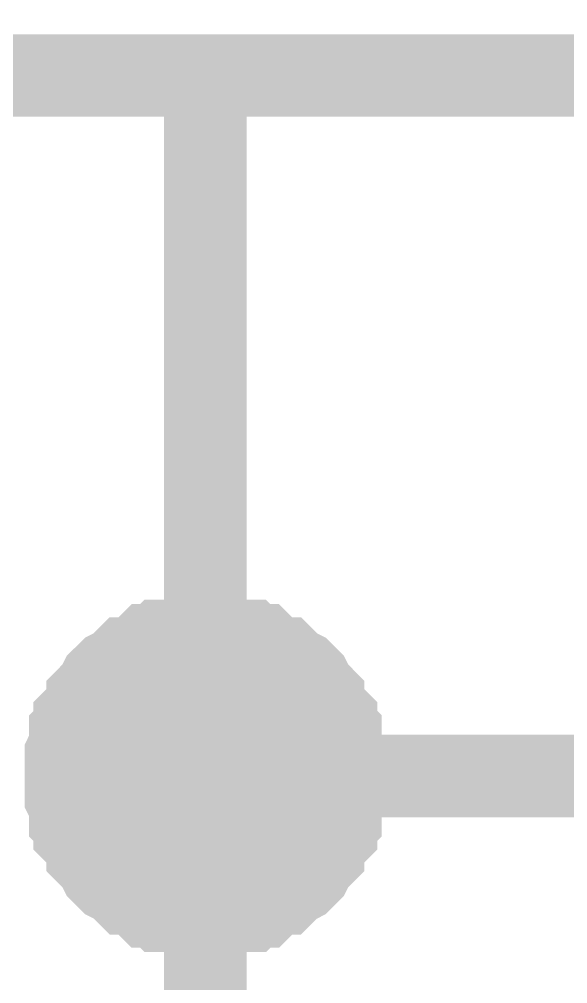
# Model space of a CAD drawing. Header units: millimetres. Extents: x 0 to 15.5, y 0 to 11.1.
# Drawn here: x 4.1736 to 4.2519, y 2.1709 to 2.3087 of the extents above; entities that cross this region are included whole.
import ezdxf

# ---------------------------------------------------------------- set-up
doc = ezdxf.new("R2010")
doc.units = ezdxf.units.MM
doc.header["$MEASUREMENT"] = 0
doc.layers.add('Sheet', color=255, linetype='Continuous')

msp = doc.modelspace()

# ---------------------------------------------------------------- linework, layer by layer
at = {"layer": 'Sheet', "const_width": 0.0118}
msp.add_lwpolyline([(4.10009, 2.80049), (4.50052, 2.80049), (4.50052, 2.30069), (4.10009, 2.30069), (4.10009, 2.80049)], close=True, dxfattribs=at)
for points in [[(4.2002, 2.30069), (4.2002, 2.2006)], [(4.1803, 2.2006), (4.1803, 2.20185), (4.1803, 2.20247), (4.1803, 2.20371), (4.18092, 2.20496), (4.18092, 2.20558), (4.18092, 2.20682), (4.18154, 2.20744), (4.18154, 2.20869), (4.18216, 2.20931), (4.18279, 2.20993), (4.18341, 2.21117), (4.18341, 2.21179), (4.18403, 2.21242), (4.18465, 2.21304), (4.18527, 2.21428), (4.1859, 2.2149), (4.18652, 2.21552), (4.18776, 2.21615), (4.18838, 2.21677), (4.189, 2.21739), (4.18963, 2.21739), (4.19087, 2.21801), (4.19149, 2.21863), (4.19211, 2.21925), (4.19336, 2.21925), (4.19398, 2.21988), (4.19522, 2.21988), (4.19584, 2.21988), (4.19709, 2.2205), (4.19833, 2.2205), (4.19895, 2.2205), (4.2002, 2.2205)], [(4.1803, 2.2006), (4.1803, 2.20185), (4.1803, 2.20247), (4.1803, 2.20371), (4.18092, 2.20496), (4.18092, 2.20558), (4.18092, 2.20682), (4.18154, 2.20744), (4.18154, 2.20869), (4.18216, 2.20931), (4.18279, 2.20993), (4.18341, 2.21117), (4.18341, 2.21179), (4.18403, 2.21242), (4.18465, 2.21304), (4.18527, 2.21428), (4.1859, 2.2149), (4.18652, 2.21552), (4.18776, 2.21615), (4.18838, 2.21677), (4.189, 2.21739), (4.18963, 2.21739), (4.19087, 2.21801), (4.19149, 2.21863), (4.19211, 2.21925), (4.19336, 2.21925), (4.19398, 2.21988), (4.19522, 2.21988), (4.19584, 2.21988), (4.19709, 2.2205), (4.19833, 2.2205), (4.19895, 2.2205), (4.2002, 2.2205)], [(4.1803, 2.2006), (4.1803, 2.20185), (4.1803, 2.20247), (4.1803, 2.20371), (4.18092, 2.20496), (4.18092, 2.20558), (4.18092, 2.20682), (4.18154, 2.20744), (4.18154, 2.20869), (4.18216, 2.20931), (4.18279, 2.20993), (4.18341, 2.21117), (4.18341, 2.21179), (4.18403, 2.21242), (4.18465, 2.21304), (4.18527, 2.21428), (4.1859, 2.2149), (4.18652, 2.21552), (4.18776, 2.21615), (4.18838, 2.21677), (4.189, 2.21739), (4.18963, 2.21739), (4.19087, 2.21801), (4.19149, 2.21863), (4.19211, 2.21925), (4.19336, 2.21925), (4.19398, 2.21988), (4.19522, 2.21988), (4.19584, 2.21988), (4.19709, 2.2205), (4.19833, 2.2205), (4.19895, 2.2205), (4.2002, 2.2205)], [(4.1803, 2.2006), (4.1803, 2.20185), (4.1803, 2.20247), (4.1803, 2.20371), (4.18092, 2.20496), (4.18092, 2.20558), (4.18092, 2.20682), (4.18154, 2.20744), (4.18154, 2.20869), (4.18216, 2.20931), (4.18279, 2.20993), (4.18341, 2.21117), (4.18341, 2.21179), (4.18403, 2.21242), (4.18465, 2.21304), (4.18527, 2.21428), (4.1859, 2.2149), (4.18652, 2.21552), (4.18776, 2.21615), (4.18838, 2.21677), (4.189, 2.21739), (4.18963, 2.21739), (4.19087, 2.21801), (4.19149, 2.21863), (4.19211, 2.21925), (4.19336, 2.21925), (4.19398, 2.21988), (4.19522, 2.21988), (4.19584, 2.21988), (4.19709, 2.2205), (4.19833, 2.2205), (4.19895, 2.2205), (4.2002, 2.2205)], [(4.1803, 2.2006), (4.1803, 2.20185), (4.1803, 2.20247), (4.1803, 2.20371), (4.18092, 2.20496), (4.18092, 2.20558), (4.18092, 2.20682), (4.18154, 2.20744), (4.18154, 2.20869), (4.18216, 2.20931), (4.18279, 2.20993), (4.18341, 2.21117), (4.18341, 2.21179), (4.18403, 2.21242), (4.18465, 2.21304), (4.18527, 2.21428), (4.1859, 2.2149), (4.18652, 2.21552), (4.18776, 2.21615), (4.18838, 2.21677), (4.189, 2.21739), (4.18963, 2.21739), (4.19087, 2.21801), (4.19149, 2.21863), (4.19211, 2.21925), (4.19336, 2.21925), (4.19398, 2.21988), (4.19522, 2.21988), (4.19584, 2.21988), (4.19709, 2.2205), (4.19833, 2.2205), (4.19895, 2.2205), (4.2002, 2.2205)], [(4.1803, 2.2006), (4.1803, 2.20185), (4.1803, 2.20247), (4.1803, 2.20371), (4.18092, 2.20496), (4.18092, 2.20558), (4.18092, 2.20682), (4.18154, 2.20744), (4.18154, 2.20869), (4.18216, 2.20931), (4.18279, 2.20993), (4.18341, 2.21117), (4.18341, 2.21179), (4.18403, 2.21242), (4.18465, 2.21304), (4.18527, 2.21428), (4.1859, 2.2149), (4.18652, 2.21552), (4.18776, 2.21615), (4.18838, 2.21677), (4.189, 2.21739), (4.18963, 2.21739), (4.19087, 2.21801), (4.19149, 2.21863), (4.19211, 2.21925), (4.19336, 2.21925), (4.19398, 2.21988), (4.19522, 2.21988), (4.19584, 2.21988), (4.19709, 2.2205), (4.19833, 2.2205), (4.19895, 2.2205), (4.2002, 2.2205)], [(4.1803, 2.2006), (4.1803, 2.20185), (4.1803, 2.20247), (4.1803, 2.20371), (4.18092, 2.20496), (4.18092, 2.20558), (4.18092, 2.20682), (4.18154, 2.20744), (4.18154, 2.20869), (4.18216, 2.20931), (4.18279, 2.20993), (4.18341, 2.21117), (4.18341, 2.21179), (4.18403, 2.21242), (4.18465, 2.21304), (4.18527, 2.21428), (4.1859, 2.2149), (4.18652, 2.21552), (4.18776, 2.21615), (4.18838, 2.21677), (4.189, 2.21739), (4.18963, 2.21739), (4.19087, 2.21801), (4.19149, 2.21863), (4.19211, 2.21925), (4.19336, 2.21925), (4.19398, 2.21988), (4.19522, 2.21988), (4.19584, 2.21988), (4.19709, 2.2205), (4.19833, 2.2205), (4.19895, 2.2205), (4.2002, 2.2205)], [(4.1803, 2.2006), (4.1803, 2.20185), (4.1803, 2.20247), (4.1803, 2.20371), (4.18092, 2.20496), (4.18092, 2.20558), (4.18092, 2.20682), (4.18154, 2.20744), (4.18154, 2.20869), (4.18216, 2.20931), (4.18279, 2.20993), (4.18341, 2.21117), (4.18341, 2.21179), (4.18403, 2.21242), (4.18465, 2.21304), (4.18527, 2.21428), (4.1859, 2.2149), (4.18652, 2.21552), (4.18776, 2.21615), (4.18838, 2.21677), (4.189, 2.21739), (4.18963, 2.21739), (4.19087, 2.21801), (4.19149, 2.21863), (4.19211, 2.21925), (4.19336, 2.21925), (4.19398, 2.21988), (4.19522, 2.21988), (4.19584, 2.21988), (4.19709, 2.2205), (4.19833, 2.2205), (4.19895, 2.2205), (4.2002, 2.2205)], [(4.1803, 2.2006), (4.1803, 2.20185), (4.1803, 2.20247), (4.1803, 2.20371), (4.18092, 2.20496), (4.18092, 2.20558), (4.18092, 2.20682), (4.18154, 2.20744), (4.18154, 2.20869), (4.18216, 2.20931), (4.18279, 2.20993), (4.18341, 2.21117), (4.18341, 2.21179), (4.18403, 2.21242), (4.18465, 2.21304), (4.18527, 2.21428), (4.1859, 2.2149), (4.18652, 2.21552), (4.18776, 2.21615), (4.18838, 2.21677), (4.189, 2.21739), (4.18963, 2.21739), (4.19087, 2.21801), (4.19149, 2.21863), (4.19211, 2.21925), (4.19336, 2.21925), (4.19398, 2.21988), (4.19522, 2.21988), (4.19584, 2.21988), (4.19709, 2.2205), (4.19833, 2.2205), (4.19895, 2.2205), (4.2002, 2.2205)], [(4.1803, 2.2006), (4.1803, 2.20185), (4.1803, 2.20247), (4.1803, 2.20371), (4.18092, 2.20496), (4.18092, 2.20558), (4.18092, 2.20682), (4.18154, 2.20744), (4.18154, 2.20869), (4.18216, 2.20931), (4.18279, 2.20993), (4.18341, 2.21117), (4.18341, 2.21179), (4.18403, 2.21242), (4.18465, 2.21304), (4.18527, 2.21428), (4.1859, 2.2149), (4.18652, 2.21552), (4.18776, 2.21615), (4.18838, 2.21677), (4.189, 2.21739), (4.18963, 2.21739), (4.19087, 2.21801), (4.19149, 2.21863), (4.19211, 2.21925), (4.19336, 2.21925), (4.19398, 2.21988), (4.19522, 2.21988), (4.19584, 2.21988), (4.19709, 2.2205), (4.19833, 2.2205), (4.19895, 2.2205), (4.2002, 2.2205)], [(4.2002, 2.2205), (4.2002, 2.2205)], [(4.2002, 2.2205), (4.20144, 2.2205), (4.20206, 2.2205), (4.20331, 2.2205), (4.20455, 2.21988), (4.20517, 2.21988), (4.20641, 2.21988), (4.20704, 2.21925), (4.20828, 2.21925), (4.2089, 2.21863), (4.20952, 2.21801), (4.21077, 2.21739), (4.21139, 2.21739), (4.21201, 2.21677), (4.21263, 2.21615), (4.21388, 2.21552), (4.2145, 2.2149), (4.21512, 2.21428), (4.21574, 2.21304), (4.21636, 2.21242), (4.21698, 2.21179), (4.21698, 2.21117), (4.21761, 2.20993), (4.21823, 2.20931), (4.21885, 2.20869), (4.21885, 2.20744), (4.21947, 2.20682), (4.21947, 2.20558), (4.21947, 2.20496), (4.22009, 2.20371), (4.22009, 2.20247), (4.22009, 2.20185), (4.22009, 2.2006)], [(4.2002, 2.2205), (4.2002, 2.2205)], [(4.2002, 2.2205), (4.20144, 2.2205), (4.20206, 2.2205), (4.20331, 2.2205), (4.20455, 2.21988), (4.20517, 2.21988), (4.20641, 2.21988), (4.20704, 2.21925), (4.20828, 2.21925), (4.2089, 2.21863), (4.20952, 2.21801), (4.21077, 2.21739), (4.21139, 2.21739), (4.21201, 2.21677), (4.21263, 2.21615), (4.21388, 2.21552), (4.2145, 2.2149), (4.21512, 2.21428), (4.21574, 2.21304), (4.21636, 2.21242), (4.21698, 2.21179), (4.21698, 2.21117), (4.21761, 2.20993), (4.21823, 2.20931), (4.21885, 2.20869), (4.21885, 2.20744), (4.21947, 2.20682), (4.21947, 2.20558), (4.21947, 2.20496), (4.22009, 2.20371), (4.22009, 2.20247), (4.22009, 2.20185), (4.22009, 2.2006)], [(4.2002, 2.2205), (4.2002, 2.2205)], [(4.2002, 2.2205), (4.20144, 2.2205), (4.20206, 2.2205), (4.20331, 2.2205), (4.20455, 2.21988), (4.20517, 2.21988), (4.20641, 2.21988), (4.20704, 2.21925), (4.20828, 2.21925), (4.2089, 2.21863), (4.20952, 2.21801), (4.21077, 2.21739), (4.21139, 2.21739), (4.21201, 2.21677), (4.21263, 2.21615), (4.21388, 2.21552), (4.2145, 2.2149), (4.21512, 2.21428), (4.21574, 2.21304), (4.21636, 2.21242), (4.21698, 2.21179), (4.21698, 2.21117), (4.21761, 2.20993), (4.21823, 2.20931), (4.21885, 2.20869), (4.21885, 2.20744), (4.21947, 2.20682), (4.21947, 2.20558), (4.21947, 2.20496), (4.22009, 2.20371), (4.22009, 2.20247), (4.22009, 2.20185), (4.22009, 2.2006)], [(4.2002, 2.2205), (4.2002, 2.2205)], [(4.2002, 2.2205), (4.20144, 2.2205), (4.20206, 2.2205), (4.20331, 2.2205), (4.20455, 2.21988), (4.20517, 2.21988), (4.20641, 2.21988), (4.20704, 2.21925), (4.20828, 2.21925), (4.2089, 2.21863), (4.20952, 2.21801), (4.21077, 2.21739), (4.21139, 2.21739), (4.21201, 2.21677), (4.21263, 2.21615), (4.21388, 2.21552), (4.2145, 2.2149), (4.21512, 2.21428), (4.21574, 2.21304), (4.21636, 2.21242), (4.21698, 2.21179), (4.21698, 2.21117), (4.21761, 2.20993), (4.21823, 2.20931), (4.21885, 2.20869), (4.21885, 2.20744), (4.21947, 2.20682), (4.21947, 2.20558), (4.21947, 2.20496), (4.22009, 2.20371), (4.22009, 2.20247), (4.22009, 2.20185), (4.22009, 2.2006)], [(4.2002, 2.2205), (4.2002, 2.2205)], [(4.2002, 2.2205), (4.20144, 2.2205), (4.20206, 2.2205), (4.20331, 2.2205), (4.20455, 2.21988), (4.20517, 2.21988), (4.20641, 2.21988), (4.20704, 2.21925), (4.20828, 2.21925), (4.2089, 2.21863), (4.20952, 2.21801), (4.21077, 2.21739), (4.21139, 2.21739), (4.21201, 2.21677), (4.21263, 2.21615), (4.21388, 2.21552), (4.2145, 2.2149), (4.21512, 2.21428), (4.21574, 2.21304), (4.21636, 2.21242), (4.21698, 2.21179), (4.21698, 2.21117), (4.21761, 2.20993), (4.21823, 2.20931), (4.21885, 2.20869), (4.21885, 2.20744), (4.21947, 2.20682), (4.21947, 2.20558), (4.21947, 2.20496), (4.22009, 2.20371), (4.22009, 2.20247), (4.22009, 2.20185), (4.22009, 2.2006)], [(4.2002, 2.2205), (4.2002, 2.2205)], [(4.2002, 2.2205), (4.20144, 2.2205), (4.20206, 2.2205), (4.20331, 2.2205), (4.20455, 2.21988), (4.20517, 2.21988), (4.20641, 2.21988), (4.20704, 2.21925), (4.20828, 2.21925), (4.2089, 2.21863), (4.20952, 2.21801), (4.21077, 2.21739), (4.21139, 2.21739), (4.21201, 2.21677), (4.21263, 2.21615), (4.21388, 2.21552), (4.2145, 2.2149), (4.21512, 2.21428), (4.21574, 2.21304), (4.21636, 2.21242), (4.21698, 2.21179), (4.21698, 2.21117), (4.21761, 2.20993), (4.21823, 2.20931), (4.21885, 2.20869), (4.21885, 2.20744), (4.21947, 2.20682), (4.21947, 2.20558), (4.21947, 2.20496), (4.22009, 2.20371), (4.22009, 2.20247), (4.22009, 2.20185), (4.22009, 2.2006)], [(4.2002, 2.2205), (4.2002, 2.2205)], [(4.2002, 2.2205), (4.20144, 2.2205), (4.20206, 2.2205), (4.20331, 2.2205), (4.20455, 2.21988), (4.20517, 2.21988), (4.20641, 2.21988), (4.20704, 2.21925), (4.20828, 2.21925), (4.2089, 2.21863), (4.20952, 2.21801), (4.21077, 2.21739), (4.21139, 2.21739), (4.21201, 2.21677), (4.21263, 2.21615), (4.21388, 2.21552), (4.2145, 2.2149), (4.21512, 2.21428), (4.21574, 2.21304), (4.21636, 2.21242), (4.21698, 2.21179), (4.21698, 2.21117), (4.21761, 2.20993), (4.21823, 2.20931), (4.21885, 2.20869), (4.21885, 2.20744), (4.21947, 2.20682), (4.21947, 2.20558), (4.21947, 2.20496), (4.22009, 2.20371), (4.22009, 2.20247), (4.22009, 2.20185), (4.22009, 2.2006)], [(4.2002, 2.2205), (4.2002, 2.2205)], [(4.2002, 2.2205), (4.20144, 2.2205), (4.20206, 2.2205), (4.20331, 2.2205), (4.20455, 2.21988), (4.20517, 2.21988), (4.20641, 2.21988), (4.20704, 2.21925), (4.20828, 2.21925), (4.2089, 2.21863), (4.20952, 2.21801), (4.21077, 2.21739), (4.21139, 2.21739), (4.21201, 2.21677), (4.21263, 2.21615), (4.21388, 2.21552), (4.2145, 2.2149), (4.21512, 2.21428), (4.21574, 2.21304), (4.21636, 2.21242), (4.21698, 2.21179), (4.21698, 2.21117), (4.21761, 2.20993), (4.21823, 2.20931), (4.21885, 2.20869), (4.21885, 2.20744), (4.21947, 2.20682), (4.21947, 2.20558), (4.21947, 2.20496), (4.22009, 2.20371), (4.22009, 2.20247), (4.22009, 2.20185), (4.22009, 2.2006)], [(4.2002, 2.2205), (4.2002, 2.2205)], [(4.2002, 2.2205), (4.20144, 2.2205), (4.20206, 2.2205), (4.20331, 2.2205), (4.20455, 2.21988), (4.20517, 2.21988), (4.20641, 2.21988), (4.20704, 2.21925), (4.20828, 2.21925), (4.2089, 2.21863), (4.20952, 2.21801), (4.21077, 2.21739), (4.21139, 2.21739), (4.21201, 2.21677), (4.21263, 2.21615), (4.21388, 2.21552), (4.2145, 2.2149), (4.21512, 2.21428), (4.21574, 2.21304), (4.21636, 2.21242), (4.21698, 2.21179), (4.21698, 2.21117), (4.21761, 2.20993), (4.21823, 2.20931), (4.21885, 2.20869), (4.21885, 2.20744), (4.21947, 2.20682), (4.21947, 2.20558), (4.21947, 2.20496), (4.22009, 2.20371), (4.22009, 2.20247), (4.22009, 2.20185), (4.22009, 2.2006)], [(4.2002, 2.2205), (4.2002, 2.2205)], [(4.2002, 2.2205), (4.20144, 2.2205), (4.20206, 2.2205), (4.20331, 2.2205), (4.20455, 2.21988), (4.20517, 2.21988), (4.20641, 2.21988), (4.20704, 2.21925), (4.20828, 2.21925), (4.2089, 2.21863), (4.20952, 2.21801), (4.21077, 2.21739), (4.21139, 2.21739), (4.21201, 2.21677), (4.21263, 2.21615), (4.21388, 2.21552), (4.2145, 2.2149), (4.21512, 2.21428), (4.21574, 2.21304), (4.21636, 2.21242), (4.21698, 2.21179), (4.21698, 2.21117), (4.21761, 2.20993), (4.21823, 2.20931), (4.21885, 2.20869), (4.21885, 2.20744), (4.21947, 2.20682), (4.21947, 2.20558), (4.21947, 2.20496), (4.22009, 2.20371), (4.22009, 2.20247), (4.22009, 2.20185), (4.22009, 2.2006)], [(4.2002, 2.18071), (4.19895, 2.18071), (4.19833, 2.18071), (4.19709, 2.18071), (4.19584, 2.18133), (4.19522, 2.18133), (4.19398, 2.18133), (4.19336, 2.18196), (4.19211, 2.18196), (4.19149, 2.18258), (4.19087, 2.1832), (4.18963, 2.18382), (4.189, 2.18382), (4.18838, 2.18444), (4.18776, 2.18506), (4.18652, 2.18569), (4.1859, 2.18631), (4.18527, 2.18693), (4.18465, 2.18817), (4.18403, 2.18879), (4.18341, 2.18942), (4.18341, 2.19004), (4.18279, 2.19128), (4.18216, 2.1919), (4.18154, 2.19252), (4.18154, 2.19377), (4.18092, 2.19439), (4.18092, 2.19563), (4.18092, 2.19625), (4.1803, 2.1975), (4.1803, 2.19874), (4.1803, 2.19936), (4.1803, 2.2006)], [(4.1803, 2.2006), (4.1803, 2.2006)], [(4.2002, 2.18071), (4.19895, 2.18071), (4.19833, 2.18071), (4.19709, 2.18071), (4.19584, 2.18133), (4.19522, 2.18133), (4.19398, 2.18133), (4.19336, 2.18196), (4.19211, 2.18196), (4.19149, 2.18258), (4.19087, 2.1832), (4.18963, 2.18382), (4.189, 2.18382), (4.18838, 2.18444), (4.18776, 2.18506), (4.18652, 2.18569), (4.1859, 2.18631), (4.18527, 2.18693), (4.18465, 2.18817), (4.18403, 2.18879), (4.18341, 2.18942), (4.18341, 2.19004), (4.18279, 2.19128), (4.18216, 2.1919), (4.18154, 2.19252), (4.18154, 2.19377), (4.18092, 2.19439), (4.18092, 2.19563), (4.18092, 2.19625), (4.1803, 2.1975), (4.1803, 2.19874), (4.1803, 2.19936), (4.1803, 2.2006)], [(4.1803, 2.2006), (4.1803, 2.2006)], [(4.2002, 2.18071), (4.19895, 2.18071), (4.19833, 2.18071), (4.19709, 2.18071), (4.19584, 2.18133), (4.19522, 2.18133), (4.19398, 2.18133), (4.19336, 2.18196), (4.19211, 2.18196), (4.19149, 2.18258), (4.19087, 2.1832), (4.18963, 2.18382), (4.189, 2.18382), (4.18838, 2.18444), (4.18776, 2.18506), (4.18652, 2.18569), (4.1859, 2.18631), (4.18527, 2.18693), (4.18465, 2.18817), (4.18403, 2.18879), (4.18341, 2.18942), (4.18341, 2.19004), (4.18279, 2.19128), (4.18216, 2.1919), (4.18154, 2.19252), (4.18154, 2.19377), (4.18092, 2.19439), (4.18092, 2.19563), (4.18092, 2.19625), (4.1803, 2.1975), (4.1803, 2.19874), (4.1803, 2.19936), (4.1803, 2.2006)], [(4.1803, 2.2006), (4.1803, 2.2006)], [(4.2002, 2.18071), (4.19895, 2.18071), (4.19833, 2.18071), (4.19709, 2.18071), (4.19584, 2.18133), (4.19522, 2.18133), (4.19398, 2.18133), (4.19336, 2.18196), (4.19211, 2.18196), (4.19149, 2.18258), (4.19087, 2.1832), (4.18963, 2.18382), (4.189, 2.18382), (4.18838, 2.18444), (4.18776, 2.18506), (4.18652, 2.18569), (4.1859, 2.18631), (4.18527, 2.18693), (4.18465, 2.18817), (4.18403, 2.18879), (4.18341, 2.18942), (4.18341, 2.19004), (4.18279, 2.19128), (4.18216, 2.1919), (4.18154, 2.19252), (4.18154, 2.19377), (4.18092, 2.19439), (4.18092, 2.19563), (4.18092, 2.19625), (4.1803, 2.1975), (4.1803, 2.19874), (4.1803, 2.19936), (4.1803, 2.2006)], [(4.1803, 2.2006), (4.1803, 2.2006)], [(4.2002, 2.18071), (4.19895, 2.18071), (4.19833, 2.18071), (4.19709, 2.18071), (4.19584, 2.18133), (4.19522, 2.18133), (4.19398, 2.18133), (4.19336, 2.18196), (4.19211, 2.18196), (4.19149, 2.18258), (4.19087, 2.1832), (4.18963, 2.18382), (4.189, 2.18382), (4.18838, 2.18444), (4.18776, 2.18506), (4.18652, 2.18569), (4.1859, 2.18631), (4.18527, 2.18693), (4.18465, 2.18817), (4.18403, 2.18879), (4.18341, 2.18942), (4.18341, 2.19004), (4.18279, 2.19128), (4.18216, 2.1919), (4.18154, 2.19252), (4.18154, 2.19377), (4.18092, 2.19439), (4.18092, 2.19563), (4.18092, 2.19625), (4.1803, 2.1975), (4.1803, 2.19874), (4.1803, 2.19936), (4.1803, 2.2006)], [(4.1803, 2.2006), (4.1803, 2.2006)], [(4.2002, 2.18071), (4.19895, 2.18071), (4.19833, 2.18071), (4.19709, 2.18071), (4.19584, 2.18133), (4.19522, 2.18133), (4.19398, 2.18133), (4.19336, 2.18196), (4.19211, 2.18196), (4.19149, 2.18258), (4.19087, 2.1832), (4.18963, 2.18382), (4.189, 2.18382), (4.18838, 2.18444), (4.18776, 2.18506), (4.18652, 2.18569), (4.1859, 2.18631), (4.18527, 2.18693), (4.18465, 2.18817), (4.18403, 2.18879), (4.18341, 2.18942), (4.18341, 2.19004), (4.18279, 2.19128), (4.18216, 2.1919), (4.18154, 2.19252), (4.18154, 2.19377), (4.18092, 2.19439), (4.18092, 2.19563), (4.18092, 2.19625), (4.1803, 2.1975), (4.1803, 2.19874), (4.1803, 2.19936), (4.1803, 2.2006)], [(4.1803, 2.2006), (4.1803, 2.2006)], [(4.2002, 2.18071), (4.19895, 2.18071), (4.19833, 2.18071), (4.19709, 2.18071), (4.19584, 2.18133), (4.19522, 2.18133), (4.19398, 2.18133), (4.19336, 2.18196), (4.19211, 2.18196), (4.19149, 2.18258), (4.19087, 2.1832), (4.18963, 2.18382), (4.189, 2.18382), (4.18838, 2.18444), (4.18776, 2.18506), (4.18652, 2.18569), (4.1859, 2.18631), (4.18527, 2.18693), (4.18465, 2.18817), (4.18403, 2.18879), (4.18341, 2.18942), (4.18341, 2.19004), (4.18279, 2.19128), (4.18216, 2.1919), (4.18154, 2.19252), (4.18154, 2.19377), (4.18092, 2.19439), (4.18092, 2.19563), (4.18092, 2.19625), (4.1803, 2.1975), (4.1803, 2.19874), (4.1803, 2.19936), (4.1803, 2.2006)], [(4.1803, 2.2006), (4.1803, 2.2006)], [(4.2002, 2.18071), (4.19895, 2.18071), (4.19833, 2.18071), (4.19709, 2.18071), (4.19584, 2.18133), (4.19522, 2.18133), (4.19398, 2.18133), (4.19336, 2.18196), (4.19211, 2.18196), (4.19149, 2.18258), (4.19087, 2.1832), (4.18963, 2.18382), (4.189, 2.18382), (4.18838, 2.18444), (4.18776, 2.18506), (4.18652, 2.18569), (4.1859, 2.18631), (4.18527, 2.18693), (4.18465, 2.18817), (4.18403, 2.18879), (4.18341, 2.18942), (4.18341, 2.19004), (4.18279, 2.19128), (4.18216, 2.1919), (4.18154, 2.19252), (4.18154, 2.19377), (4.18092, 2.19439), (4.18092, 2.19563), (4.18092, 2.19625), (4.1803, 2.1975), (4.1803, 2.19874), (4.1803, 2.19936), (4.1803, 2.2006)], [(4.1803, 2.2006), (4.1803, 2.2006)], [(4.2002, 2.18071), (4.19895, 2.18071), (4.19833, 2.18071), (4.19709, 2.18071), (4.19584, 2.18133), (4.19522, 2.18133), (4.19398, 2.18133), (4.19336, 2.18196), (4.19211, 2.18196), (4.19149, 2.18258), (4.19087, 2.1832), (4.18963, 2.18382), (4.189, 2.18382), (4.18838, 2.18444), (4.18776, 2.18506), (4.18652, 2.18569), (4.1859, 2.18631), (4.18527, 2.18693), (4.18465, 2.18817), (4.18403, 2.18879), (4.18341, 2.18942), (4.18341, 2.19004), (4.18279, 2.19128), (4.18216, 2.1919), (4.18154, 2.19252), (4.18154, 2.19377), (4.18092, 2.19439), (4.18092, 2.19563), (4.18092, 2.19625), (4.1803, 2.1975), (4.1803, 2.19874), (4.1803, 2.19936), (4.1803, 2.2006)], [(4.1803, 2.2006), (4.1803, 2.2006)], [(4.2002, 2.18071), (4.19895, 2.18071), (4.19833, 2.18071), (4.19709, 2.18071), (4.19584, 2.18133), (4.19522, 2.18133), (4.19398, 2.18133), (4.19336, 2.18196), (4.19211, 2.18196), (4.19149, 2.18258), (4.19087, 2.1832), (4.18963, 2.18382), (4.189, 2.18382), (4.18838, 2.18444), (4.18776, 2.18506), (4.18652, 2.18569), (4.1859, 2.18631), (4.18527, 2.18693), (4.18465, 2.18817), (4.18403, 2.18879), (4.18341, 2.18942), (4.18341, 2.19004), (4.18279, 2.19128), (4.18216, 2.1919), (4.18154, 2.19252), (4.18154, 2.19377), (4.18092, 2.19439), (4.18092, 2.19563), (4.18092, 2.19625), (4.1803, 2.1975), (4.1803, 2.19874), (4.1803, 2.19936), (4.1803, 2.2006)], [(4.1803, 2.2006), (4.1803, 2.2006)], [(4.22009, 2.2006), (4.22009, 2.19936), (4.22009, 2.19874), (4.22009, 2.1975), (4.21947, 2.19625), (4.21947, 2.19563), (4.21947, 2.19439), (4.21885, 2.19377), (4.21885, 2.19252), (4.21823, 2.1919), (4.21761, 2.19128), (4.21698, 2.19004), (4.21698, 2.18942), (4.21636, 2.18879), (4.21574, 2.18817), (4.21512, 2.18693), (4.2145, 2.18631), (4.21388, 2.18569), (4.21263, 2.18506), (4.21201, 2.18444), (4.21139, 2.18382), (4.21077, 2.18382), (4.20952, 2.1832), (4.2089, 2.18258), (4.20828, 2.18196), (4.20704, 2.18196), (4.20641, 2.18133), (4.20517, 2.18133), (4.20455, 2.18133), (4.20331, 2.18071), (4.20206, 2.18071), (4.20144, 2.18071), (4.2002, 2.18071)], [(4.22009, 2.2006), (4.22009, 2.19936), (4.22009, 2.19874), (4.22009, 2.1975), (4.21947, 2.19625), (4.21947, 2.19563), (4.21947, 2.19439), (4.21885, 2.19377), (4.21885, 2.19252), (4.21823, 2.1919), (4.21761, 2.19128), (4.21698, 2.19004), (4.21698, 2.18942), (4.21636, 2.18879), (4.21574, 2.18817), (4.21512, 2.18693), (4.2145, 2.18631), (4.21388, 2.18569), (4.21263, 2.18506), (4.21201, 2.18444), (4.21139, 2.18382), (4.21077, 2.18382), (4.20952, 2.1832), (4.2089, 2.18258), (4.20828, 2.18196), (4.20704, 2.18196), (4.20641, 2.18133), (4.20517, 2.18133), (4.20455, 2.18133), (4.20331, 2.18071), (4.20206, 2.18071), (4.20144, 2.18071), (4.2002, 2.18071)], [(4.22009, 2.2006), (4.22009, 2.19936), (4.22009, 2.19874), (4.22009, 2.1975), (4.21947, 2.19625), (4.21947, 2.19563), (4.21947, 2.19439), (4.21885, 2.19377), (4.21885, 2.19252), (4.21823, 2.1919), (4.21761, 2.19128), (4.21698, 2.19004), (4.21698, 2.18942), (4.21636, 2.18879), (4.21574, 2.18817), (4.21512, 2.18693), (4.2145, 2.18631), (4.21388, 2.18569), (4.21263, 2.18506), (4.21201, 2.18444), (4.21139, 2.18382), (4.21077, 2.18382), (4.20952, 2.1832), (4.2089, 2.18258), (4.20828, 2.18196), (4.20704, 2.18196), (4.20641, 2.18133), (4.20517, 2.18133), (4.20455, 2.18133), (4.20331, 2.18071), (4.20206, 2.18071), (4.20144, 2.18071), (4.2002, 2.18071)], [(4.22009, 2.2006), (4.22009, 2.19936), (4.22009, 2.19874), (4.22009, 2.1975), (4.21947, 2.19625), (4.21947, 2.19563), (4.21947, 2.19439), (4.21885, 2.19377), (4.21885, 2.19252), (4.21823, 2.1919), (4.21761, 2.19128), (4.21698, 2.19004), (4.21698, 2.18942), (4.21636, 2.18879), (4.21574, 2.18817), (4.21512, 2.18693), (4.2145, 2.18631), (4.21388, 2.18569), (4.21263, 2.18506), (4.21201, 2.18444), (4.21139, 2.18382), (4.21077, 2.18382), (4.20952, 2.1832), (4.2089, 2.18258), (4.20828, 2.18196), (4.20704, 2.18196), (4.20641, 2.18133), (4.20517, 2.18133), (4.20455, 2.18133), (4.20331, 2.18071), (4.20206, 2.18071), (4.20144, 2.18071), (4.2002, 2.18071)], [(4.2002, 2.10052), (4.2002, 2.2006), (4.3003, 2.2006), (4.40041, 2.2006)], [(4.22009, 2.2006), (4.22009, 2.19936), (4.22009, 2.19874), (4.22009, 2.1975), (4.21947, 2.19625), (4.21947, 2.19563), (4.21947, 2.19439), (4.21885, 2.19377), (4.21885, 2.19252), (4.21823, 2.1919), (4.21761, 2.19128), (4.21698, 2.19004), (4.21698, 2.18942), (4.21636, 2.18879), (4.21574, 2.18817), (4.21512, 2.18693), (4.2145, 2.18631), (4.21388, 2.18569), (4.21263, 2.18506), (4.21201, 2.18444), (4.21139, 2.18382), (4.21077, 2.18382), (4.20952, 2.1832), (4.2089, 2.18258), (4.20828, 2.18196), (4.20704, 2.18196), (4.20641, 2.18133), (4.20517, 2.18133), (4.20455, 2.18133), (4.20331, 2.18071), (4.20206, 2.18071), (4.20144, 2.18071), (4.2002, 2.18071)], [(4.22009, 2.2006), (4.22009, 2.19936), (4.22009, 2.19874), (4.22009, 2.1975), (4.21947, 2.19625), (4.21947, 2.19563), (4.21947, 2.19439), (4.21885, 2.19377), (4.21885, 2.19252), (4.21823, 2.1919), (4.21761, 2.19128), (4.21698, 2.19004), (4.21698, 2.18942), (4.21636, 2.18879), (4.21574, 2.18817), (4.21512, 2.18693), (4.2145, 2.18631), (4.21388, 2.18569), (4.21263, 2.18506), (4.21201, 2.18444), (4.21139, 2.18382), (4.21077, 2.18382), (4.20952, 2.1832), (4.2089, 2.18258), (4.20828, 2.18196), (4.20704, 2.18196), (4.20641, 2.18133), (4.20517, 2.18133), (4.20455, 2.18133), (4.20331, 2.18071), (4.20206, 2.18071), (4.20144, 2.18071), (4.2002, 2.18071)], [(4.22009, 2.2006), (4.22009, 2.19936), (4.22009, 2.19874), (4.22009, 2.1975), (4.21947, 2.19625), (4.21947, 2.19563), (4.21947, 2.19439), (4.21885, 2.19377), (4.21885, 2.19252), (4.21823, 2.1919), (4.21761, 2.19128), (4.21698, 2.19004), (4.21698, 2.18942), (4.21636, 2.18879), (4.21574, 2.18817), (4.21512, 2.18693), (4.2145, 2.18631), (4.21388, 2.18569), (4.21263, 2.18506), (4.21201, 2.18444), (4.21139, 2.18382), (4.21077, 2.18382), (4.20952, 2.1832), (4.2089, 2.18258), (4.20828, 2.18196), (4.20704, 2.18196), (4.20641, 2.18133), (4.20517, 2.18133), (4.20455, 2.18133), (4.20331, 2.18071), (4.20206, 2.18071), (4.20144, 2.18071), (4.2002, 2.18071)], [(4.22009, 2.2006), (4.22009, 2.19936), (4.22009, 2.19874), (4.22009, 2.1975), (4.21947, 2.19625), (4.21947, 2.19563), (4.21947, 2.19439), (4.21885, 2.19377), (4.21885, 2.19252), (4.21823, 2.1919), (4.21761, 2.19128), (4.21698, 2.19004), (4.21698, 2.18942), (4.21636, 2.18879), (4.21574, 2.18817), (4.21512, 2.18693), (4.2145, 2.18631), (4.21388, 2.18569), (4.21263, 2.18506), (4.21201, 2.18444), (4.21139, 2.18382), (4.21077, 2.18382), (4.20952, 2.1832), (4.2089, 2.18258), (4.20828, 2.18196), (4.20704, 2.18196), (4.20641, 2.18133), (4.20517, 2.18133), (4.20455, 2.18133), (4.20331, 2.18071), (4.20206, 2.18071), (4.20144, 2.18071), (4.2002, 2.18071)], [(4.22009, 2.2006), (4.22009, 2.19936), (4.22009, 2.19874), (4.22009, 2.1975), (4.21947, 2.19625), (4.21947, 2.19563), (4.21947, 2.19439), (4.21885, 2.19377), (4.21885, 2.19252), (4.21823, 2.1919), (4.21761, 2.19128), (4.21698, 2.19004), (4.21698, 2.18942), (4.21636, 2.18879), (4.21574, 2.18817), (4.21512, 2.18693), (4.2145, 2.18631), (4.21388, 2.18569), (4.21263, 2.18506), (4.21201, 2.18444), (4.21139, 2.18382), (4.21077, 2.18382), (4.20952, 2.1832), (4.2089, 2.18258), (4.20828, 2.18196), (4.20704, 2.18196), (4.20641, 2.18133), (4.20517, 2.18133), (4.20455, 2.18133), (4.20331, 2.18071), (4.20206, 2.18071), (4.20144, 2.18071), (4.2002, 2.18071)], [(4.22009, 2.2006), (4.22009, 2.19936), (4.22009, 2.19874), (4.22009, 2.1975), (4.21947, 2.19625), (4.21947, 2.19563), (4.21947, 2.19439), (4.21885, 2.19377), (4.21885, 2.19252), (4.21823, 2.1919), (4.21761, 2.19128), (4.21698, 2.19004), (4.21698, 2.18942), (4.21636, 2.18879), (4.21574, 2.18817), (4.21512, 2.18693), (4.2145, 2.18631), (4.21388, 2.18569), (4.21263, 2.18506), (4.21201, 2.18444), (4.21139, 2.18382), (4.21077, 2.18382), (4.20952, 2.1832), (4.2089, 2.18258), (4.20828, 2.18196), (4.20704, 2.18196), (4.20641, 2.18133), (4.20517, 2.18133), (4.20455, 2.18133), (4.20331, 2.18071), (4.20206, 2.18071), (4.20144, 2.18071), (4.2002, 2.18071)], [(4.22009, 2.2006), (4.22009, 2.2006), (4.22009, 2.2006), (4.22009, 2.2006), (4.22009, 2.2006), (4.22009, 2.2006), (4.22009, 2.2006), (4.22009, 2.2006), (4.22009, 2.2006), (4.22009, 2.2006), (4.22009, 2.2006), (4.22009, 2.2006), (4.22009, 2.2006), (4.22009, 2.2006), (4.22009, 2.2006), (4.22009, 2.2006), (4.22009, 2.2006), (4.22009, 2.2006), (4.22009, 2.2006), (4.22009, 2.2006), (4.22009, 2.2006), (4.22009, 2.2006), (4.22009, 2.2006), (4.22009, 2.2006), (4.22009, 2.2006), (4.22009, 2.2006), (4.22009, 2.2006), (4.22009, 2.2006), (4.22009, 2.2006), (4.22009, 2.2006), (4.22009, 2.2006), (4.22009, 2.2006), (4.22009, 2.2006)], [(4.22009, 2.2006), (4.22009, 2.2006)], [(4.22009, 2.2006), (4.22009, 2.2006), (4.22009, 2.2006), (4.22009, 2.2006), (4.22009, 2.2006), (4.22009, 2.2006), (4.22009, 2.2006), (4.22009, 2.2006), (4.22009, 2.2006), (4.22009, 2.2006), (4.22009, 2.2006), (4.22009, 2.2006), (4.22009, 2.2006), (4.22009, 2.2006), (4.22009, 2.2006), (4.22009, 2.2006), (4.22009, 2.2006), (4.22009, 2.2006), (4.22009, 2.2006), (4.22009, 2.2006), (4.22009, 2.2006), (4.22009, 2.2006), (4.22009, 2.2006), (4.22009, 2.2006), (4.22009, 2.2006), (4.22009, 2.2006), (4.22009, 2.2006), (4.22009, 2.2006), (4.22009, 2.2006), (4.22009, 2.2006), (4.22009, 2.2006), (4.22009, 2.2006), (4.22009, 2.2006)], [(4.22009, 2.2006), (4.22009, 2.2006)], [(4.22009, 2.2006), (4.22009, 2.2006), (4.22009, 2.2006), (4.22009, 2.2006), (4.22009, 2.2006), (4.22009, 2.2006), (4.22009, 2.2006), (4.22009, 2.2006), (4.22009, 2.2006), (4.22009, 2.2006), (4.22009, 2.2006), (4.22009, 2.2006), (4.22009, 2.2006), (4.22009, 2.2006), (4.22009, 2.2006), (4.22009, 2.2006), (4.22009, 2.2006), (4.22009, 2.2006), (4.22009, 2.2006), (4.22009, 2.2006), (4.22009, 2.2006), (4.22009, 2.2006), (4.22009, 2.2006), (4.22009, 2.2006), (4.22009, 2.2006), (4.22009, 2.2006), (4.22009, 2.2006), (4.22009, 2.2006), (4.22009, 2.2006), (4.22009, 2.2006), (4.22009, 2.2006), (4.22009, 2.2006), (4.22009, 2.2006)], [(4.22009, 2.2006), (4.22009, 2.2006)], [(4.22009, 2.2006), (4.22009, 2.2006), (4.22009, 2.2006), (4.22009, 2.2006), (4.22009, 2.2006), (4.22009, 2.2006), (4.22009, 2.2006), (4.22009, 2.2006), (4.22009, 2.2006), (4.22009, 2.2006), (4.22009, 2.2006), (4.22009, 2.2006), (4.22009, 2.2006), (4.22009, 2.2006), (4.22009, 2.2006), (4.22009, 2.2006), (4.22009, 2.2006), (4.22009, 2.2006), (4.22009, 2.2006), (4.22009, 2.2006), (4.22009, 2.2006), (4.22009, 2.2006), (4.22009, 2.2006), (4.22009, 2.2006), (4.22009, 2.2006), (4.22009, 2.2006), (4.22009, 2.2006), (4.22009, 2.2006), (4.22009, 2.2006), (4.22009, 2.2006), (4.22009, 2.2006), (4.22009, 2.2006), (4.22009, 2.2006)], [(4.22009, 2.2006), (4.22009, 2.2006)], [(4.22009, 2.2006), (4.22009, 2.2006), (4.22009, 2.2006), (4.22009, 2.2006), (4.22009, 2.2006), (4.22009, 2.2006), (4.22009, 2.2006), (4.22009, 2.2006), (4.22009, 2.2006), (4.22009, 2.2006), (4.22009, 2.2006), (4.22009, 2.2006), (4.22009, 2.2006), (4.22009, 2.2006), (4.22009, 2.2006), (4.22009, 2.2006), (4.22009, 2.2006), (4.22009, 2.2006), (4.22009, 2.2006), (4.22009, 2.2006), (4.22009, 2.2006), (4.22009, 2.2006), (4.22009, 2.2006), (4.22009, 2.2006), (4.22009, 2.2006), (4.22009, 2.2006), (4.22009, 2.2006), (4.22009, 2.2006), (4.22009, 2.2006), (4.22009, 2.2006), (4.22009, 2.2006), (4.22009, 2.2006), (4.22009, 2.2006)], [(4.22009, 2.2006), (4.22009, 2.2006)], [(4.22009, 2.2006), (4.22009, 2.2006), (4.22009, 2.2006), (4.22009, 2.2006), (4.22009, 2.2006), (4.22009, 2.2006), (4.22009, 2.2006), (4.22009, 2.2006), (4.22009, 2.2006), (4.22009, 2.2006), (4.22009, 2.2006), (4.22009, 2.2006), (4.22009, 2.2006), (4.22009, 2.2006), (4.22009, 2.2006), (4.22009, 2.2006), (4.22009, 2.2006), (4.22009, 2.2006), (4.22009, 2.2006), (4.22009, 2.2006), (4.22009, 2.2006), (4.22009, 2.2006), (4.22009, 2.2006), (4.22009, 2.2006), (4.22009, 2.2006), (4.22009, 2.2006), (4.22009, 2.2006), (4.22009, 2.2006), (4.22009, 2.2006), (4.22009, 2.2006), (4.22009, 2.2006), (4.22009, 2.2006), (4.22009, 2.2006)], [(4.22009, 2.2006), (4.22009, 2.2006)], [(4.22009, 2.2006), (4.22009, 2.2006), (4.22009, 2.2006), (4.22009, 2.2006), (4.22009, 2.2006), (4.22009, 2.2006), (4.22009, 2.2006), (4.22009, 2.2006), (4.22009, 2.2006), (4.22009, 2.2006), (4.22009, 2.2006), (4.22009, 2.2006), (4.22009, 2.2006), (4.22009, 2.2006), (4.22009, 2.2006), (4.22009, 2.2006), (4.22009, 2.2006), (4.22009, 2.2006), (4.22009, 2.2006), (4.22009, 2.2006), (4.22009, 2.2006), (4.22009, 2.2006), (4.22009, 2.2006), (4.22009, 2.2006), (4.22009, 2.2006), (4.22009, 2.2006), (4.22009, 2.2006), (4.22009, 2.2006), (4.22009, 2.2006), (4.22009, 2.2006), (4.22009, 2.2006), (4.22009, 2.2006), (4.22009, 2.2006)], [(4.22009, 2.2006), (4.22009, 2.2006)], [(4.22009, 2.2006), (4.22009, 2.2006), (4.22009, 2.2006), (4.22009, 2.2006), (4.22009, 2.2006), (4.22009, 2.2006), (4.22009, 2.2006), (4.22009, 2.2006), (4.22009, 2.2006), (4.22009, 2.2006), (4.22009, 2.2006), (4.22009, 2.2006), (4.22009, 2.2006), (4.22009, 2.2006), (4.22009, 2.2006), (4.22009, 2.2006), (4.22009, 2.2006), (4.22009, 2.2006), (4.22009, 2.2006), (4.22009, 2.2006), (4.22009, 2.2006), (4.22009, 2.2006), (4.22009, 2.2006), (4.22009, 2.2006), (4.22009, 2.2006), (4.22009, 2.2006), (4.22009, 2.2006), (4.22009, 2.2006), (4.22009, 2.2006), (4.22009, 2.2006), (4.22009, 2.2006), (4.22009, 2.2006), (4.22009, 2.2006)], [(4.22009, 2.2006), (4.22009, 2.2006)], [(4.22009, 2.2006), (4.22009, 2.2006), (4.22009, 2.2006), (4.22009, 2.2006), (4.22009, 2.2006), (4.22009, 2.2006), (4.22009, 2.2006), (4.22009, 2.2006), (4.22009, 2.2006), (4.22009, 2.2006), (4.22009, 2.2006), (4.22009, 2.2006), (4.22009, 2.2006), (4.22009, 2.2006), (4.22009, 2.2006), (4.22009, 2.2006), (4.22009, 2.2006), (4.22009, 2.2006), (4.22009, 2.2006), (4.22009, 2.2006), (4.22009, 2.2006), (4.22009, 2.2006), (4.22009, 2.2006), (4.22009, 2.2006), (4.22009, 2.2006), (4.22009, 2.2006), (4.22009, 2.2006), (4.22009, 2.2006), (4.22009, 2.2006), (4.22009, 2.2006), (4.22009, 2.2006), (4.22009, 2.2006), (4.22009, 2.2006)], [(4.22009, 2.2006), (4.22009, 2.2006)], [(4.22009, 2.2006), (4.22009, 2.2006), (4.22009, 2.2006), (4.22009, 2.2006), (4.22009, 2.2006), (4.22009, 2.2006), (4.22009, 2.2006), (4.22009, 2.2006), (4.22009, 2.2006), (4.22009, 2.2006), (4.22009, 2.2006), (4.22009, 2.2006), (4.22009, 2.2006), (4.22009, 2.2006), (4.22009, 2.2006), (4.22009, 2.2006), (4.22009, 2.2006), (4.22009, 2.2006), (4.22009, 2.2006), (4.22009, 2.2006), (4.22009, 2.2006), (4.22009, 2.2006), (4.22009, 2.2006), (4.22009, 2.2006), (4.22009, 2.2006), (4.22009, 2.2006), (4.22009, 2.2006), (4.22009, 2.2006), (4.22009, 2.2006), (4.22009, 2.2006), (4.22009, 2.2006), (4.22009, 2.2006), (4.22009, 2.2006)], [(4.22009, 2.2006), (4.22009, 2.2006)]]:
    msp.add_lwpolyline(points, dxfattribs=at)
at = {"layer": 'Sheet', "const_width": 0.02}
msp.add_lwpolyline([(4.19, 2.2, 1), (4.21, 2.2, 1)], format="xyb", close=True, dxfattribs=at)

doc.saveas('drawing.dxf')
